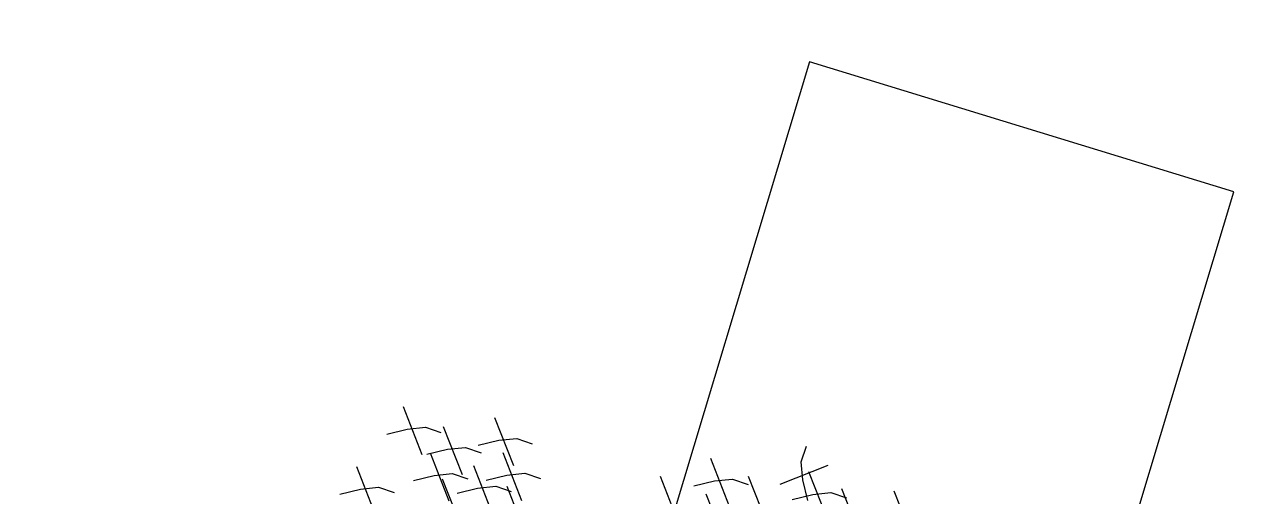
# Model space of a CAD drawing. Header units: millimetres. Extents: x 474016 to 477875, y 2288607 to 2292200.
# Drawn here: x 474401.08 to 474412.06, y 2289847.49 to 2289851.73 of the extents above; entities that cross this region are included whole.
import ezdxf
from ezdxf.enums import TextEntityAlignment as Align

# ---------------------------------------------------------------- set-up
doc = ezdxf.new("R2010")
doc.units = ezdxf.units.MM
doc.header["$LTSCALE"] = 50
for name, color, linetype, lineweight in [('EXT', 3, 'Continuous', 5), ('JARDINES', 98, 'Continuous', 13), ('vialidad', 5, 'Continuous', 13)]:
    doc.layers.add(name, color=color, linetype=linetype, lineweight=lineweight)
doc.styles.get("Standard").update_dxf_attribs({"font": 'arial.ttf'})

# ---------------------------------------------------------------- blocks, each defined once
blk = doc.blocks.new('Plarbol-031')
for points in [[(0.1874, 2.608325), (0.40975, 2.455225)], [(-0.326475, 2.304025), (-0.173425, 2.526375)], [(-0.158175, 2.3142), (-0.240125, 2.388525), (-0.301075, 2.461575), (-0.3233, 2.5448)], [(-0.239475, 2.44125), (-0.01715, 2.28815)], [(-0.229325, 2.2729), (-0.155, 2.35485), (-0.08195, 2.415825), (0.001275, 2.438075)], [(-0.046375, 2.464125), (0.175975, 2.311025)], [(-0.488475, 2.244325), (-0.266125, 2.091225)], [(-0.705725, 2.211275), (-0.4834, 2.0582)], [(-0.695575, 2.04295), (-0.62125, 2.1249), (-0.548175, 2.185875), (-0.464975, 2.2081)], [(-0.8709, 1.985125), (-0.64855, 1.83205)], [(-0.6206, 2.044225), (-0.398275, 1.891125)], [(-1.761525, 1.7539), (-1.539175, 1.6008)], [(-1.75135, 1.585575), (-1.677025, 1.6675), (-1.603975, 1.7285), (-1.52075, 1.750725)], [(-1.6243, 1.62685), (-1.401975, 1.47375)], [(-1.614125, 1.458525), (-1.5398, 1.54045), (-1.46675, 1.60145), (-1.38355, 1.623675)], [(-2.19095, 1.5341), (-1.9686, 1.381025)], [(-1.9578, 1.5646), (-1.735475, 1.4115)], [(-1.94765, 1.39625), (-1.873325, 1.4782), (-1.800275, 1.5392), (-1.71705, 1.561425)], [(-2.180775, 1.365775), (-2.10645, 1.447725), (-2.0334, 1.5087), (-1.950175, 1.530925)], [(-1.7126, 1.48455), (-1.490275, 1.331475)], [(-1.702425, 1.316225), (-1.6281, 1.398175), (-1.55505, 1.45915), (-1.47185, 1.481375)], [(-1.506775, 1.49155), (-1.28445, 1.33845)], [(-1.93875, 1.41215), (-1.7164, 1.25905)], [(-1.928575, 1.2438), (-1.85425, 1.32575), (-1.7812, 1.386725), (-1.698, 1.408975)], [(-1.808525, 1.33465), (-1.586175, 1.18155)], [(-2.21825, 1.13645), (-1.995925, 0.98335)], [(-2.2081, 0.9681), (-2.133775, 1.05005), (-2.060725, 1.111025), (-1.9775, 1.133275)]]:
    blk.add_lwpolyline(points)

msp = doc.modelspace()

# ---------------------------------------------------------------- linework, layer by layer
at = {"layer": 'JARDINES'}
msp.add_line((474411.976, 2289850.222), (474408.152, 2289851.394), dxfattribs=at)
msp.add_lwpolyline([(474408.152, 2289851.394), (474393.731, 2289803.518, 0.544319), (474397.555, 2289802.346), (474411.976, 2289850.222)], format="xyb", dxfattribs=at)

# ---------------------------------------------------------------- block references
at = {"layer": 'EXT', "xscale": 1.71989999994179, "yscale": 1.71989999994179, "zscale": 1.71989999994179, "rotation": 325.9356466897348}
msp.add_blockref('Plarbol-031', (474406.133, 2289843.993), dxfattribs=at)

# ---------------------------------------------------------------- texts
at = {"layer": 'vialidad', "color": 5, "lineweight": 13, "width": 0.75}
msp.add_text('SENDERO  CEIBA ', height=6, rotation=72.5959, dxfattribs=at).set_placement((474421.871, 2289857.265), align=Align.MIDDLE)

doc.saveas('drawing.dxf')
